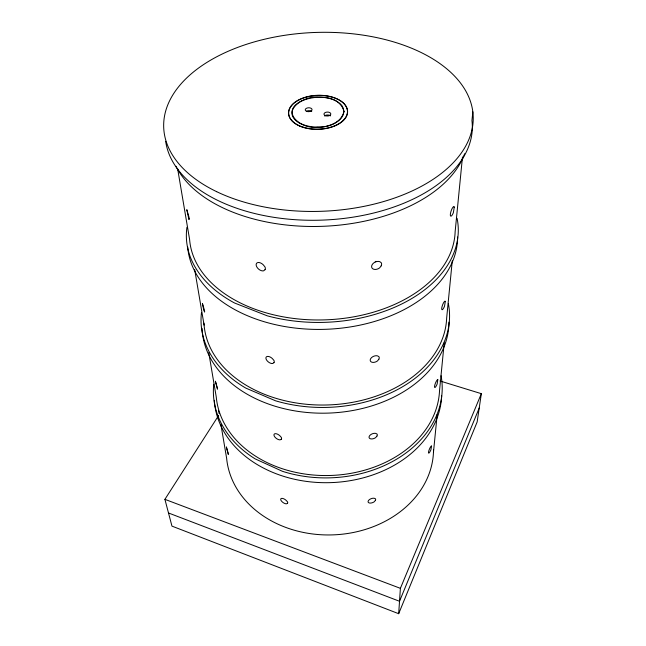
<?xml version="1.0" encoding="UTF-8"?>
<svg xmlns="http://www.w3.org/2000/svg" width="646" height="646" viewBox="0 0 646 646"><rect width="100%" height="100%" fill="white"/><g stroke="black" fill="none" stroke-linecap="round" stroke-linejoin="round"><path stroke-width="0.97" d="M218.663 415.426L164.908 499.342L171.957 526.119L398.679 613.7L400.391 588.336L481.343 393.672L439.974 380.962M433.458 452.426L437.18 414.514M444.222 342.816L439.53 390.58A111.831 86.144 -2 0 1 329.904 475.488A111.831 86.144 -2 0 1 216.257 397.007L208.747 352.627M452.273 260.855L446.661 318.034A121.456 87.299 -2 0 1 325.98 405.002A121.456 87.299 -2 0 1 203.95 323.137M462.479 156.954L455.131 231.752A132.898 87.388 -2 0 1 324.3 319.883A132.898 87.388 -2 0 1 189.625 239.634L177.593 168.509M472.84 111.863L471.943 120.56A153.643 89.713 -2 0 1 330.494 219.68A153.643 89.713 -2 0 1 165.675 141.329M481.343 393.672L477.144 421.959L398.679 613.7M479.211 408.062L399.519 601.273L168.501 512.981M375.205 261.808L375.956 261.323M437.81 379.711L437.576 379.719A4.183 0.945 -68.7 0 0 435.202 383.813A4.183 0.945 -68.7 0 0 434.831 387.495A4.183 0.945 -68.7 0 0 437.14 384.031L437.818 379.695M164.908 499.342L400.391 588.336M194.672 269.463L204.096 325.116M220.94 424.68L226.633 458.305A103.626 84.384 -2 0 0 333.885 534.84A103.626 84.384 -2 0 0 433.531 449.414M464.635 153.74A149.024 87.904 -2 0 1 324.219 226.245A149.024 87.904 -2 0 1 175.962 166.256M457.586 237.017A135.062 89.503 -2 0 1 326.085 329.282A135.062 89.503 -2 0 1 187.711 246.966M457.077 218.3A136.023 89.455 -2 0 1 403.928 302.877A136.023 89.455 -2 0 1 267.218 315.813L234.571 303.006A136.023 89.455 -2 0 1 186.936 227.303M448.97 322.144A123.507 89.301 -2 0 1 326.957 413.141A123.507 89.301 -2 0 1 202.077 328.37M448.372 303.62A124.307 89.358 -2 0 1 400.391 387.996A124.307 89.358 -2 0 1 275.584 400.811L245.827 388.109A124.307 89.358 -2 0 1 201.447 312.785M324.534 115.989A3.424 1.978 -1.7 0 1 330.445 115.909M306.422 111.257A3.4 1.954 -2.3 0 1 311.743 111.58M219.236 413.682A111.169 86.031 -2 0 1 218.493 410.743M441.662 395.748A113.777 88.058 -2 0 1 328.846 482.675A113.777 88.058 -2 0 1 214.343 400.286M441.089 375.73A114.447 88.171 -2 0 1 397.25 458.797A114.447 88.171 -2 0 1 282.52 471.338L255.186 458.886A114.447 88.171 -2 0 1 213.737 384.289M431.568 446.079L430.922 449.713A3.868 0.799 -67.9 0 1 428.774 453.145A3.868 0.799 -67.9 0 1 429.089 450.012A3.868 0.799 -67.9 0 1 431.294 446.047L431.568 446.079M445.304 301.504L444.496 306.261A4.57 1.13 -69.8 0 1 442.009 309.709A4.57 1.13 -69.8 0 1 442.445 305.324A4.57 1.13 -69.8 0 1 445.013 301.125L445.304 301.504M215.417 381.293L217.436 389.175A4.029 0.872 65.5 0 0 217.113 387.164L215.417 381.293M454.267 207.18L453.347 212.728A5.087 1.357 -71.3 0 1 450.65 216.087A5.087 1.357 -71.3 0 1 451.174 210.782A5.087 1.357 -71.3 0 1 453.968 206.51L454.267 207.18M344.052 111.516C339.19 129.394 312.979 130.185 299.009 122.845C279.597 110.773 305.033 95.067 318.438 97.166C326.876 97.215 336.437 98.991 342.065 105.855C349.817 119.575 328.41 127.989 317.525 127.125C302.909 129.838 279.75 113.082 300.14 101.664C313.262 95.043 339.465 93.856 344.052 111.516M226.407 447.089L228.288 454.453A3.723 0.735 64.7 0 0 228.014 452.749L226.407 447.089M189.141 218.929L188.923 219.527L186.815 209.667L188.664 216.006A4.902 1.244 68 0 1 189.141 218.921M204.588 311.881L203.813 310.508L202.408 303.418L204.201 309.474A4.409 1.034 66.5 0 1 204.588 311.881M381.205 265.837L379.622 267.888A5.329 3.674 -25.7 0 1 372.831 268.833A5.329 3.674 -25.7 0 1 373.033 263.552A5.329 3.674 -25.7 0 1 379.856 261.703L381.326 262.841A5.168 3.117 -43.5 0 1 381.205 265.837M378.871 359.216L377.442 360.969A4.805 3.004 -23.2 0 1 371.305 361.97A4.805 3.004 -23.2 0 1 371.482 357.666A4.805 3.004 -23.2 0 1 377.644 355.914L378.968 356.77A4.651 2.552 -40.6 0 1 378.871 359.216M376.949 436.09L375.649 437.617A4.377 2.495 -21.8 0 1 370.053 438.65A4.377 2.495 -21.8 0 1 370.206 435.073A4.377 2.495 -21.8 0 1 375.827 433.418L377.038 434.064A4.239 2.116 -38.8 0 1 376.949 436.09M375.342 500.497L374.147 501.837A4.021 2.108 -20.9 0 1 369.003 502.871A4.021 2.108 -20.9 0 1 369.132 499.851A4.021 2.108 -20.9 0 1 374.3 498.284L375.415 498.777A3.908 1.785 -37.8 0 1 375.342 500.497M265.062 269.657L263.665 270.811A5.321 3.157 40.8 0 1 257.552 268.017A5.321 3.157 40.8 0 1 257.116 262.825A5.321 3.157 40.8 0 1 263.148 264.699L264.82 266.701A5.16 3.521 23.5 0 1 265.062 269.657M273.977 362.648L272.701 363.504A4.788 2.584 37.8 0 1 267.161 360.815A4.788 2.584 37.8 0 1 266.814 356.584A4.788 2.584 37.8 0 1 272.289 358.522L273.791 360.234A4.643 2.883 20.7 0 1 273.977 362.648M281.317 439.207L280.146 439.853A4.369 2.148 36.1 0 1 275.083 437.277A4.369 2.148 36.1 0 1 274.8 433.765A4.369 2.148 36.1 0 1 279.807 435.719L281.163 437.205A4.231 2.398 19.2 0 1 281.317 439.207M287.47 503.339L286.38 503.832A4.021 1.809 35 0 1 281.721 501.369A4.021 1.809 35 0 1 281.486 498.405A4.021 1.809 35 0 1 286.105 500.351L287.349 501.651A3.884 2.027 18.3 0 1 287.47 503.339M216.668 191.676A154.854 89.471 -2 0 0 470.336 135.595A154.854 89.471 -2 0 0 268.332 38.356A154.854 89.471 -2 0 0 216.668 191.676M299.631 126.018A29.49 16.941 -2 0 0 347.241 114.31A29.49 16.941 -2 0 0 307.472 96.835A29.49 16.941 -2 0 0 299.631 126.018M303.362 127.27A29.482 16.933 -2 0 0 347.475 111.475A29.482 16.933 -2 0 0 303.176 97.934A29.482 16.933 -2 0 0 303.362 127.27M306.882 111.435A3.408 1.954 -2.3 0 0 312.05 109.659A3.408 1.954 -2.3 0 0 306.995 108.052A3.408 1.954 -2.3 0 0 306.882 111.435M325.665 115.779A3.432 1.978 -1.7 0 0 330.825 113.987A3.432 1.978 -1.7 0 0 325.705 112.356A3.432 1.978 -1.7 0 0 325.665 115.779"/></g></svg>
